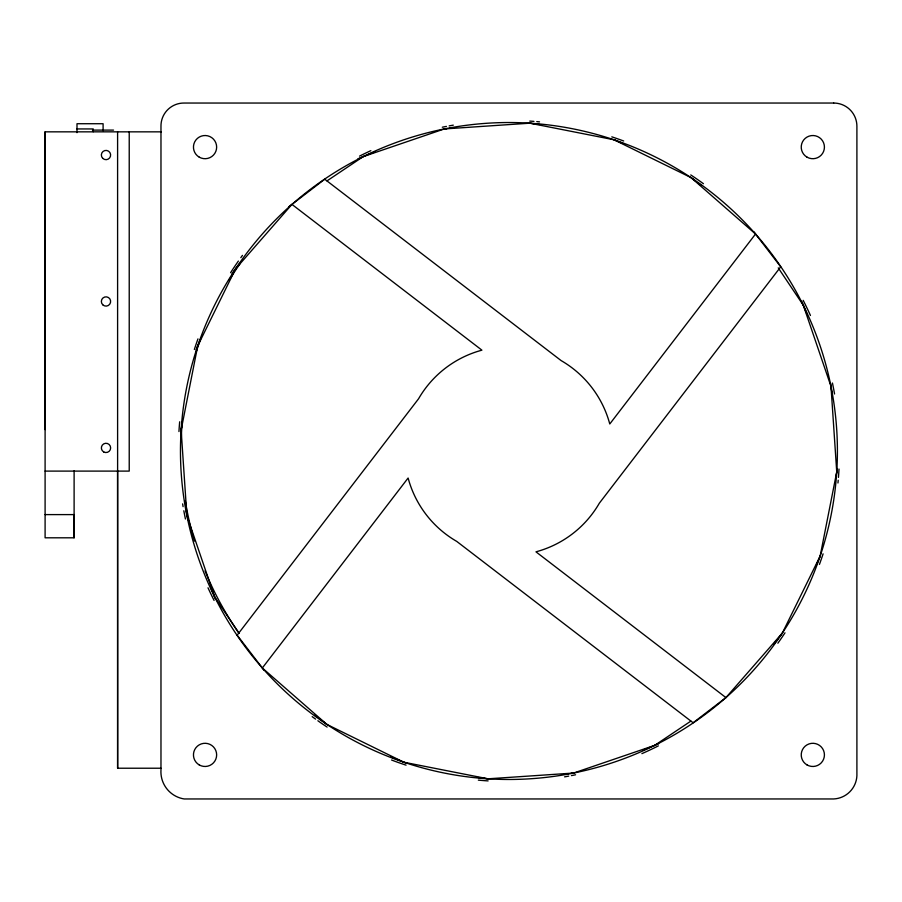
<?xml version="1.0" encoding="UTF-8"?>
<svg xmlns="http://www.w3.org/2000/svg" width="902" height="902" viewBox="0 0 902 902"><rect width="100%" height="100%" fill="white"/><g stroke="black" fill="none" stroke-linecap="round" stroke-linejoin="round"><path stroke-width="1.35" d="M45.111 429.6L45.111 131.839L161.368 131.85M45.1 131.85L45.1 537.806L74.111 537.806L74.111 514.602L45.1 514.602M160.973 768.222L117.621 768.222L117.598 471.103M180.761 432.847L182.215 421.809A321.495 321.495 0 0 0 181.268 439.635M836.019 477.44L837.112 469.153M816.445 565.035L820.155 556.072L836.74 471.938L830.99 386.383L803.299 305.226L778.246 267.871M196.106 349.829L200.368 339.524M773.916 644.039L782.361 633.035L820.155 556.072M232.085 273.43L239.74 263.463M690.898 721.093L654.705 745.356L573.559 773.059L487.993 778.809L403.87 762.224L326.896 724.419L262.335 667.987L408.11 478.015A104.384 104.384 0 0 0 456.739 541.403L693.119 722.773L725.93 697.607L782.361 633.035M288.595 206.975L324.754 179.227L561.134 360.597A104.384 104.384 0 0 1 609.775 423.985L755.538 234.013L690.977 177.581L614.003 139.776L529.88 123.191L444.325 128.941L363.168 156.644L326.975 180.907M357.959 158.797L374.702 151.863M643.182 750.137L658.607 743.744M444.325 128.941L447.065 128.58M449.816 128.219L453.943 127.678M563.93 774.322L568.057 773.781M570.808 773.42L573.559 773.059M117.598 131.85L117.621 768.222M76.997 128.941L93.233 128.941L93.233 131.737M92.455 130.102L113.539 130.102M45.111 471.103L129.223 471.103L129.223 131.839M529.88 123.191L534.007 123.732M536.746 124.093L539.497 124.465M478.376 777.535L487.993 778.809M614.003 139.776L622.978 143.497M391.062 756.913L406.475 763.295M690.977 177.581L695.374 180.952M697.573 182.644L700.877 185.181M725.93 697.607L535.957 551.832A104.384 104.384 0 0 0 599.345 503.192L780.715 266.823L753.824 231.78M314.798 715.139L316.997 716.819M320.3 719.356L326.896 724.419A328.475 328.475 0 0 0 836.74 471.938A328.475 328.475 0 0 0 363.168 156.644A328.475 328.475 0 0 0 326.896 724.419M264.049 670.22L237.158 635.177L418.539 398.808A104.384 104.384 0 0 1 481.916 350.168L291.944 204.393L235.512 268.965L197.718 345.928L181.133 430.062L186.883 515.617L214.575 596.774L238.85 632.967M801.675 301.324L807.008 314.2M210.865 587.8L215.657 599.368M830.629 383.587L832.084 394.636M186.342 511.49L186.883 515.617M103.099 130.689L103.099 123.721L76.997 123.721L76.997 132.673M74.111 470.788L74.111 537.806M239.064 633.328A321.495 321.495 0 0 1 205.025 570.865M194.55 541.144A321.495 321.495 0 0 1 185.338 501.095M196.162 352.073A321.495 321.495 0 0 1 201.056 337.81M229.266 280.015A321.495 321.495 0 0 1 239.842 264.004M839.007 469.04A330.56 330.56 0 0 1 838.443 477.406M838.206 480.202A330.56 330.56 0 0 1 837.947 482.998M823.098 553.851A330.56 330.56 0 0 1 819.433 564.427M784.999 632.832A330.56 330.56 0 0 1 777.874 643.216M658.347 745.875A330.56 330.56 0 0 1 641.897 753.644M575.577 774.784A330.56 330.56 0 0 1 571.462 775.596M568.711 776.115A330.56 330.56 0 0 1 564.573 776.847M488.106 780.906A330.56 330.56 0 0 1 478.342 780.14M406.08 765.155A330.56 330.56 0 0 1 391.569 760.025M327.11 727.068A330.56 330.56 0 0 1 317.865 720.754M315.587 719.119A330.56 330.56 0 0 1 312.182 716.639M214.067 600.416A330.56 330.56 0 0 1 208.012 587.8M185.44 519A330.56 330.56 0 0 1 183.816 510.769M183.083 506.631A330.56 330.56 0 0 1 182.632 503.868M178.946 431.562A330.56 330.56 0 0 1 179.667 421.798M194.347 349.469A330.56 330.56 0 0 1 197.966 338.893M230.596 272.686A330.56 330.56 0 0 1 238.376 261.073M240.823 257.645A330.56 330.56 0 0 1 242.469 255.379M359.526 156.125A330.56 330.56 0 0 1 370.869 150.657M442.307 127.216A330.56 330.56 0 0 1 446.411 126.404M449.162 125.885A330.56 330.56 0 0 1 453.3 125.152M529.767 121.094A330.56 330.56 0 0 1 533.95 121.387M536.746 121.612A330.56 330.56 0 0 1 539.531 121.86M611.793 136.845A330.56 330.56 0 0 1 623.677 140.994M690.763 174.932A330.56 330.56 0 0 1 703.425 183.704M803.175 300.343A330.56 330.56 0 0 1 810.447 315.474M832.433 383A330.56 330.56 0 0 1 834.553 393.982M833.707 103.042L184.177 103.042A22.9 22.9 0 0 0 160.973 126.235L160.973 769.97A27.545 27.545 0 0 0 184.177 798.958L833.707 798.958A24.422 24.422 0 0 0 856.9 775.765L856.9 126.235A23.193 23.193 0 0 0 833.707 103.042M103.685 451.925A4.634 4.634 0 0 0 110.642 447.911A4.634 4.634 0 0 0 103.685 443.897A4.634 4.634 0 0 0 103.685 451.925M102.715 158.324A4.634 4.634 0 0 0 110.472 156.238A4.634 4.634 0 0 0 104.79 150.566A4.634 4.634 0 0 0 102.715 158.324M102.715 304.752A4.634 4.634 0 0 0 110.472 302.677A4.634 4.634 0 0 0 104.79 296.995A4.634 4.634 0 0 0 102.715 304.752M807.031 764.93A11.602 11.602 0 0 0 824.428 754.884A11.602 11.602 0 0 0 807.031 744.838A11.602 11.602 0 0 0 807.031 764.93M199.252 157.162A11.602 11.602 0 0 0 216.649 147.116A11.602 11.602 0 0 0 199.252 137.07A11.602 11.602 0 0 0 199.252 157.162M199.252 764.93A11.602 11.602 0 0 0 216.649 754.884A11.602 11.602 0 0 0 199.252 744.838A11.602 11.602 0 0 0 199.252 764.93M807.031 157.162A11.602 11.602 0 0 0 824.428 147.116A11.602 11.602 0 0 0 807.031 137.07A11.602 11.602 0 0 0 807.031 157.162"/></g></svg>
